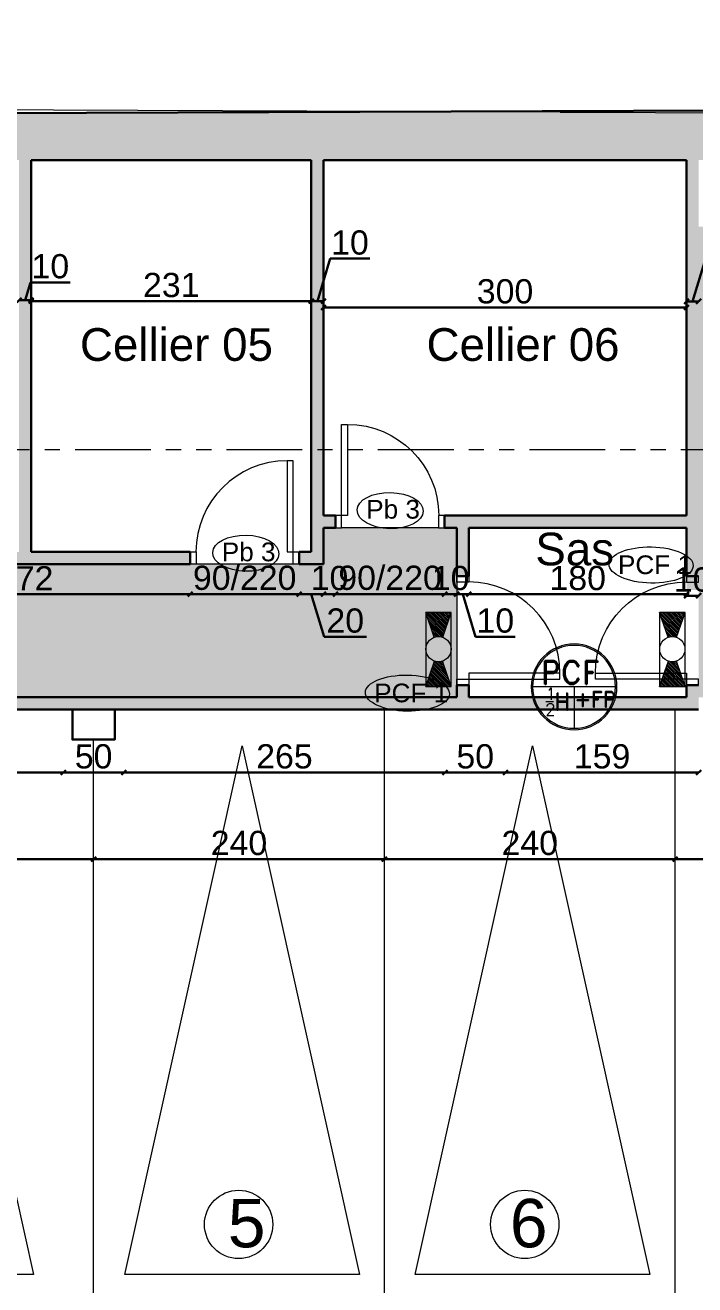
# Model space of a CAD drawing. Header units: millimetres. Extents: x 2804 to 3317, y 6834 to 7064.
# Drawn here: x 2970.24 to 2975.77, y 6935.15 to 6945.55 of the extents above; entities that cross this region are included whole.
import ezdxf

# ---------------------------------------------------------------- set-up
doc = ezdxf.new("R2010")
doc.units = ezdxf.units.MM
doc.header["$PDMODE"] = 1
doc.linetypes.add('PHANTOM2', pattern=[1.25, 0.625, -0.125, 0.125, -0.125, 0.125, -0.125])
for name, color, linetype, lineweight in [('cotation', 3, 'Continuous', 30), ('Hachures', 8, 'Continuous', 20), ('menuise', 50, 'Continuous', 18), ('Murs', 11, 'Continuous', 40), ('SECURITE', 2, 'Continuous', 0), ('texte', 3, 'Continuous', 9), ('Trottoires', 140, 'Continuous', 30), ('zin fin', 6, 'Continuous', 9), ('zin menuiserie', 150, 'Continuous', 5), ('Zin mur', 30, 'Continuous', 30)]:
    doc.layers.add(name, color=color, linetype=linetype, lineweight=lineweight)
doc.layers.add('zin hatch mur', color=8, linetype='Continuous')
doc.layers.add('zin texte', color=33, linetype='Continuous')
doc.layers.add('zin hatch2', color=7, linetype='Continuous', lineweight=40, true_color=0xffe699)
doc.layers.get('zin hatch2').off()
doc.styles.add('ARIAL', font='arial.ttf')
doc.styles.add('PsikTxtStyle', font='arial.ttf')
doc.styles.add('ROMAND', font='ROMAND.shx')
doc.styles.get("Standard").update_dxf_attribs({"font": 'arial.ttf'})
doc.dimstyles.new('cotation 100', dxfattribs={"dimtxt": 0.2, "dimasz": 0.04, "dimexe": 0, "dimexo": 0, "dimgap": 0.03, "dimtad": 1, "dimdec": 0, "dimlfac": 100, "dimdsep": 46, "dimtxsty": 'ARIAL', "dimblk": 'OBLIQUE', "dimcen": 0.09, "dimse1": 1, "dimse2": 1, "dimclrd": 256, "dimclre": 256, "dimclrt": 256, "dimadec": 3, "dimazin": 2, "dimtfac": 1, "dimtdec": 0, "dimtofl": 0, "dimtmove": 1, "dimatfit": 3, "dimfxl": 0, "dimtolj": 1, "dimtzin": 0, "dimlwd": -1, "dimlwe": -1, "dimarcsym": 0})
pattern_1 = [(135, (2663.684256, 6289.740288), (-0.00740388654, -0.00740388654), [])]
pattern_2 = [(135, (2661.754235, 6289.740288), (-0.00740388654, -0.00740388654), [])]

# ---------------------------------------------------------------- blocks, each defined once
blk = doc.blocks.new('hath ss')
at = {"layer": 'zin hatch mur'}
h = blk.add_hatch(color=256, dxfattribs=at)
h.dxf.hatch_style = 1
h.paths.add_polyline_path([(2934.068, 6977.162), (2941.196, 6977.162), (2941.196, 6977.566), (2934.068, 6977.54)])
h = blk.add_hatch(color=256, dxfattribs=at)
h.dxf.hatch_style = 1
h.paths.add_polyline_path([(2947.056, 6977.162), (2947.072, 6971.108), (2947.372, 6971.108), (2947.355, 6977.588), (2941.196, 6977.566), (2941.196, 6977.162)])
blk = doc.blocks.new('P90')
at = {"ltscale": 0.005}
for p, q in [((-50, 752), (-100, 752)), ((-100, 752), (-100, 0)), ((-50, 0), (-50, 752)), ((-900, -100), (-900, 0)), ((-900, 0), (-850, 0)), ((-850, 0), (-850, -100)), ((-100, 0), (-50, 0)), ((-50, 0), (0, 0)), ((-50, -100), (-50, 0)), ((0, 0), (0, -100)), ((-850, -100), (-900, -100)), ((0, -100), (-50, -100))]:
    blk.add_line(p, q, dxfattribs=at)
blk.add_arc((-100, 0), 752, 90, 180, dxfattribs=at)
blk = doc.blocks.new('terr')
at = {"layer": 'Murs', "lineweight": 9, "elevation": 2.965, "flags": 128}
for points in [[(3000.705, 7091.58), (2997.105, 7091.594), (2989.511, 7091.515), (2989.497, 7091.515)], [(3004.889, 7091.563), (3006.462, 7091.557), (3010.806, 7091.591), (3010.798, 7087.658), (3010.828, 7083.144), (3010.893, 7079.251), (3010.862, 7070.851), (3010.941, 7067.215), (3007.595, 7067.207), (2999.183, 7067.218), (2994.663, 7067.229), (2990.397, 7067.209)], [(3004.889, 7091.563), (3000.705, 7091.58)]]:
    blk.add_lwpolyline(points, dxfattribs=at)
blk = doc.blocks.new('_Oblique')
at = {"color": 0, "linetype": 'ByBlock', "lineweight": -2}
blk.add_line((-0.5, -0.5), (0.5, 0.5), dxfattribs=at)
blk = doc.blocks.new('*D194')
at = {"layer": 'cotation', "transparency": 16777216}
blk.add_line((2975.604, 6938.665), (2973.204, 6938.665), dxfattribs=at)
at = {"layer": 'Defpoints', "color": 0, "transparency": 16777216}
for p in [(2973.204, 6939.876), (2975.604, 6939.876), (2973.204, 6938.665)]:
    blk.add_point(p, dxfattribs=at)
at = {"layer": 'cotation', "transparency": 16777216, "xscale": 0.04, "yscale": 0.04, "zscale": 0.04, "rotation": 180}
blk.add_blockref('_Oblique', (2973.204, 6938.665), dxfattribs=at)
at = {"layer": 'cotation', "transparency": 16777216, "xscale": 0.04, "yscale": 0.04, "zscale": 0.04}
blk.add_blockref('_Oblique', (2975.604, 6938.665), dxfattribs=at)
at = {"layer": 'cotation', "transparency": 16777216, "insert": (2974.404, 6938.797), "char_height": 0.2, "attachment_point": 5, "style": 'ARIAL'}
blk.add_mtext('\\A1;240', dxfattribs=at)
blk = doc.blocks.new('*D195')
at = {"layer": 'cotation', "transparency": 16777216}
blk.add_line((2973.204, 6938.665), (2970.804, 6938.665), dxfattribs=at)
at = {"layer": 'Defpoints', "color": 0, "transparency": 16777216}
for p in [(2970.804, 6939.876), (2973.204, 6939.876), (2970.804, 6938.665)]:
    blk.add_point(p, dxfattribs=at)
at = {"layer": 'cotation', "transparency": 16777216, "xscale": 0.04, "yscale": 0.04, "zscale": 0.04, "rotation": 180}
blk.add_blockref('_Oblique', (2970.804, 6938.665), dxfattribs=at)
at = {"layer": 'cotation', "transparency": 16777216, "xscale": 0.04, "yscale": 0.04, "zscale": 0.04}
blk.add_blockref('_Oblique', (2973.204, 6938.665), dxfattribs=at)
at = {"layer": 'cotation', "transparency": 16777216, "insert": (2972.004, 6938.797), "char_height": 0.2, "attachment_point": 5, "style": 'ARIAL'}
blk.add_mtext('\\A1;240', dxfattribs=at)
blk = doc.blocks.new('*D196')
at = {"layer": 'cotation', "transparency": 16777216}
blk.add_line((2970.804, 6938.665), (2967.954, 6938.665), dxfattribs=at)
at = {"layer": 'Defpoints', "color": 0, "transparency": 16777216}
for p in [(2967.954, 6939.876), (2970.804, 6939.876), (2967.954, 6938.665)]:
    blk.add_point(p, dxfattribs=at)
at = {"layer": 'cotation', "transparency": 16777216, "xscale": 0.04, "yscale": 0.04, "zscale": 0.04, "rotation": 180}
blk.add_blockref('_Oblique', (2967.954, 6938.665), dxfattribs=at)
at = {"layer": 'cotation', "transparency": 16777216, "xscale": 0.04, "yscale": 0.04, "zscale": 0.04}
blk.add_blockref('_Oblique', (2970.804, 6938.665), dxfattribs=at)
at = {"layer": 'cotation', "transparency": 16777216, "insert": (2969.379, 6938.797), "char_height": 0.2, "attachment_point": 5, "style": 'ARIAL'}
blk.add_mtext('\\A1;285', dxfattribs=at)
blk = doc.blocks.new('*D200')
at = {"layer": 'cotation', "transparency": 16777216}
blk.add_line((2972.701, 6943.219), (2975.698, 6943.219), dxfattribs=at)
at = {"layer": 'Defpoints', "color": 0, "transparency": 16777216}
for p in [(2972.701, 6944.219), (2975.698, 6944.174), (2975.698, 6943.219)]:
    blk.add_point(p, dxfattribs=at)
at = {"layer": 'cotation', "transparency": 16777216, "xscale": 0.04, "yscale": 0.04, "zscale": 0.04, "rotation": 180}
blk.add_blockref('_Oblique', (2972.701, 6943.219), dxfattribs=at)
at = {"layer": 'cotation', "transparency": 16777216, "xscale": 0.04, "yscale": 0.04, "zscale": 0.04}
blk.add_blockref('_Oblique', (2975.698, 6943.219), dxfattribs=at)
at = {"layer": 'cotation', "transparency": 16777216, "insert": (2974.2, 6943.351), "char_height": 0.2, "attachment_point": 5, "style": 'ARIAL'}
blk.add_mtext('\\A1;300', dxfattribs=at)
blk = doc.blocks.new('*D308')
at = {"layer": 'cotation', "transparency": 16777216}
blk.add_line((2977.004, 6938.665), (2975.604, 6938.665), dxfattribs=at)
at = {"layer": 'Defpoints', "color": 0, "transparency": 16777216}
for p in [(2977.004, 6938.964), (2975.604, 6938.665), (2975.604, 6937.852)]:
    blk.add_point(p, dxfattribs=at)
at = {"layer": 'cotation', "transparency": 16777216, "xscale": 0.04, "yscale": 0.04, "zscale": 0.04}
for p, rotation in [((2975.604, 6938.665), 179.9973586777555), ((2977.004, 6938.665), 359.9973586777554)]:
    blk.add_blockref('_Oblique', p, dxfattribs=dict(at, rotation=rotation))
at = {"layer": 'cotation', "transparency": 16777216, "insert": (2976.304, 6938.797), "char_height": 0.2, "attachment_point": 5, "rotation": 359.9974, "style": 'ARIAL'}
blk.add_mtext('\\A1;140', dxfattribs=at)
blk = doc.blocks.new('sec ss')
at = {"layer": 'SECURITE', "true_color": 0x939598}
h = blk.add_hatch(dxfattribs=at)
h.set_pattern_fill('ANSI31', color=252, scale=0.083765, angle=-270, style=0)
h.set_pattern_definition(pattern_2)
h.paths.add_polyline_path([(2593.184, 6736.105), (2593.394, 6736.105), (2593.322, 6736.313, -0.162138), (2593.256, 6736.313)])
h.paths.add_polyline_path([(2593.254, 6736.511, -0.172254), (2593.324, 6736.511), (2593.394, 6736.714), (2593.184, 6736.714)])
h = blk.add_hatch(dxfattribs=at)
h.set_pattern_fill('ANSI31', color=252, scale=0.083765, angle=-270, style=0)
h.set_pattern_definition(pattern_2)
h.paths.add_polyline_path([(2593.184, 6736.105), (2593.394, 6736.105), (2593.322, 6736.313, -0.162138), (2593.256, 6736.313)])
h.paths.add_polyline_path([(2593.254, 6736.511, -0.172254), (2593.324, 6736.511), (2593.394, 6736.714), (2593.184, 6736.714)])
h = blk.add_hatch(dxfattribs=at)
h.set_pattern_fill('ANSI31', color=252, scale=0.083765, angle=-270, style=0)
h.set_pattern_definition(pattern_1)
h.paths.add_polyline_path([(2595.114, 6736.105), (2595.324, 6736.105), (2595.252, 6736.313, -0.162138), (2595.186, 6736.313)])
h.paths.add_polyline_path([(2595.184, 6736.511, -0.172254), (2595.254, 6736.511), (2595.324, 6736.714), (2595.114, 6736.714)])
h = blk.add_hatch(dxfattribs=at)
h.set_pattern_fill('ANSI31', color=252, scale=0.083765, angle=-270, style=0)
h.set_pattern_definition(pattern_1)
h.paths.add_polyline_path([(2595.114, 6736.105), (2595.324, 6736.105), (2595.252, 6736.313, -0.162138), (2595.186, 6736.313)])
h.paths.add_polyline_path([(2595.184, 6736.511, -0.172254), (2595.254, 6736.511), (2595.324, 6736.714), (2595.114, 6736.714)])
h = blk.add_hatch(color=252, dxfattribs=at)
edge = h.paths.add_edge_path()
edge.add_arc((2594.408, 6736.101), 0.354, -180, 0, ccw=False)
edge.add_arc((2594.408, 6736.101), 0.354, 0, 180, ccw=False)
edge = h.paths.add_edge_path(flags=16)
edge.add_arc((2594.408, 6736.101), 0.342, -180, 0, ccw=False)
edge.add_arc((2594.408, 6736.101), 0.342, 0, 180, ccw=False)
at = {"layer": 'SECURITE', "color": 252, "true_color": 0x939598}
for p, q in [((2593.184, 6736.714, 1.315), (2593.184, 6736.105, 1.315)), ((2593.394, 6736.714, 1.315), (2593.184, 6736.714, 1.315)), ((2593.254, 6736.511, 1.315), (2593.184, 6736.714, 1.315)), ((2593.184, 6736.714, 1.315), (2593.184, 6736.105, 1.315)), ((2593.394, 6736.714, 1.315), (2593.184, 6736.714, 1.315)), ((2593.254, 6736.511, 1.315), (2593.184, 6736.714, 1.315)), ((2593.324, 6736.511, 1.315), (2593.394, 6736.714, 1.315)), ((2593.324, 6736.511, 1.315), (2593.394, 6736.714, 1.315)), ((2593.394, 6736.105, 1.315), (2593.394, 6736.714, 1.315)), ((2593.394, 6736.105, 1.315), (2593.394, 6736.714, 1.315)), ((2595.184, 6736.511, 1.315), (2595.114, 6736.714, 1.315)), ((2595.114, 6736.714, 1.315), (2595.114, 6736.105, 1.315)), ((2595.324, 6736.714, 1.315), (2595.114, 6736.714, 1.315)), ((2595.184, 6736.511, 1.315), (2595.114, 6736.714, 1.315)), ((2595.114, 6736.714, 1.315), (2595.114, 6736.105, 1.315)), ((2595.324, 6736.714, 1.315), (2595.114, 6736.714, 1.315)), ((2595.254, 6736.511, 1.315), (2595.324, 6736.714, 1.315)), ((2595.254, 6736.511, 1.315), (2595.324, 6736.714, 1.315)), ((2595.324, 6736.105, 1.315), (2595.324, 6736.714, 1.315)), ((2595.324, 6736.105, 1.315), (2595.324, 6736.714, 1.315)), ((2593.184, 6736.105, 1.315), (2593.256, 6736.313, 1.315)), ((2593.184, 6736.105, 1.315), (2593.256, 6736.313, 1.315)), ((2593.394, 6736.105, 1.315), (2593.322, 6736.313, 1.315)), ((2593.394, 6736.105, 1.315), (2593.322, 6736.313, 1.315)), ((2595.114, 6736.105, 1.315), (2595.186, 6736.313, 1.315)), ((2595.114, 6736.105, 1.315), (2595.186, 6736.313, 1.315)), ((2595.324, 6736.105, 1.315), (2595.252, 6736.313, 1.315)), ((2595.324, 6736.105, 1.315), (2595.252, 6736.313, 1.315)), ((2593.184, 6736.105, 1.315), (2593.394, 6736.105, 1.315)), ((2593.184, 6736.105, 1.315), (2593.394, 6736.105, 1.315)), ((2594.75, 6736.101, 0), (2594.066, 6736.101, 0)), ((2594.408, 6736.101, 0), (2594.408, 6735.76, 0)), ((2595.114, 6736.105, 1.315), (2595.324, 6736.105, 1.315)), ((2595.114, 6736.105, 1.315), (2595.324, 6736.105, 1.315)), ((2594.174, 6735.979, 0), (2594.239, 6735.979, 0))]:
    blk.add_line(p, q, dxfattribs=at)
for centre in [(2593.289, 6736.412, 1.315), (2593.289, 6736.412, 1.315), (2595.219, 6736.412, 1.315), (2595.219, 6736.412, 1.315)]:
    blk.add_circle(centre, 0.104, dxfattribs=at)
for radius, start, end in [(0.354, 0, 180), (0.342, 0, 180), (0.354, 180, 0), (0.342, 180, 0)]:
    blk.add_arc((2594.408, 6736.101, 0), radius, start, end, dxfattribs=at)
at = {"layer": 'SECURITE', "color": 252, "true_color": 0x939598, "style": 'ROMAND'}
for s, height, p in [('PCF', 0.1913, (2594.135, 6736.124, 0)), ('1', 0.0982, (2594.173, 6735.995, 0)), ('H', 0.14, (2594.245, 6735.909, 0)), ('+FP', 0.1275, (2594.411, 6735.934, 0)), ('2', 0.0982, (2594.17, 6735.864, 0))]:
    blk.add_text(s, height=height, dxfattribs=at).set_placement(p)
blk = doc.blocks.new('*D586')
at = {"layer": 'cotation', "transparency": 16777216}
blk.add_line((2968.878, 6940.852), (2971.601, 6940.852), dxfattribs=at)
at = {"layer": 'Defpoints', "color": 0, "transparency": 16777216}
for p in [(2968.878, 6941.101), (2971.601, 6941.101), (2971.601, 6940.852)]:
    blk.add_point(p, dxfattribs=at)
at = {"layer": 'cotation', "transparency": 16777216, "xscale": 0.04, "yscale": 0.04, "zscale": 0.04, "rotation": 180}
blk.add_blockref('_Oblique', (2968.878, 6940.852), dxfattribs=at)
at = {"layer": 'cotation', "transparency": 16777216, "xscale": 0.04, "yscale": 0.04, "zscale": 0.04}
blk.add_blockref('_Oblique', (2971.601, 6940.852), dxfattribs=at)
at = {"layer": 'cotation', "transparency": 16777216, "insert": (2970.239, 6940.983), "char_height": 0.2, "attachment_point": 5, "style": 'ARIAL'}
blk.add_mtext('\\A1;272', dxfattribs=at)
blk = doc.blocks.new('*D587')
at = {"layer": 'cotation', "transparency": 16777216}
blk.add_line((2971.601, 6940.852), (2972.501, 6940.852), dxfattribs=at)
at = {"layer": 'Defpoints', "color": 0, "transparency": 16777216}
for p in [(2971.601, 6941.101), (2972.501, 6941.101), (2972.501, 6940.852)]:
    blk.add_point(p, dxfattribs=at)
at = {"layer": 'cotation', "transparency": 16777216, "xscale": 0.04, "yscale": 0.04, "zscale": 0.04, "rotation": 180}
blk.add_blockref('_Oblique', (2971.601, 6940.852), dxfattribs=at)
at = {"layer": 'cotation', "transparency": 16777216, "xscale": 0.04, "yscale": 0.04, "zscale": 0.04}
blk.add_blockref('_Oblique', (2972.501, 6940.852), dxfattribs=at)
at = {"layer": 'cotation', "transparency": 16777216, "insert": (2972.051, 6940.986), "char_height": 0.2, "attachment_point": 5, "style": 'ARIAL'}
blk.add_mtext('\\A1;90/220', dxfattribs=at)
blk = doc.blocks.new('*D588')
at = {"layer": 'cotation', "transparency": 16777216}
for p, q in [((2972.501, 6940.852), (2972.701, 6940.852)), ((2972.601, 6940.852), (2972.706, 6940.501)), ((2972.706, 6940.501), (2973.056, 6940.501))]:
    blk.add_line(p, q, dxfattribs=at)
at = {"layer": 'Defpoints', "color": 0, "transparency": 16777216}
for p in [(2972.501, 6941.101), (2972.701, 6941.101), (2972.701, 6940.852)]:
    blk.add_point(p, dxfattribs=at)
at = {"layer": 'cotation', "transparency": 16777216, "xscale": 0.04, "yscale": 0.04, "zscale": 0.04, "rotation": 180}
blk.add_blockref('_Oblique', (2972.501, 6940.852), dxfattribs=at)
at = {"layer": 'cotation', "transparency": 16777216, "xscale": 0.04, "yscale": 0.04, "zscale": 0.04}
blk.add_blockref('_Oblique', (2972.701, 6940.852), dxfattribs=at)
at = {"layer": 'cotation', "transparency": 16777216, "insert": (2972.881, 6940.633), "char_height": 0.2, "attachment_point": 5, "style": 'ARIAL'}
blk.add_mtext('\\A1;20', dxfattribs=at)
blk = doc.blocks.new('*D589')
at = {"layer": 'cotation', "transparency": 16777216}
blk.add_line((2972.701, 6940.852), (2972.801, 6940.852), dxfattribs=at)
at = {"layer": 'Defpoints', "color": 0, "transparency": 16777216}
for p in [(2972.801, 6941.401), (2972.701, 6941.101), (2972.801, 6940.852)]:
    blk.add_point(p, dxfattribs=at)
at = {"layer": 'cotation', "transparency": 16777216, "xscale": 0.04, "yscale": 0.04, "zscale": 0.04, "rotation": 180}
blk.add_blockref('_Oblique', (2972.701, 6940.852), dxfattribs=at)
at = {"layer": 'cotation', "transparency": 16777216, "xscale": 0.04, "yscale": 0.04, "zscale": 0.04}
blk.add_blockref('_Oblique', (2972.801, 6940.852), dxfattribs=at)
at = {"layer": 'cotation', "transparency": 16777216, "insert": (2972.751, 6940.984), "char_height": 0.2, "attachment_point": 5, "style": 'ARIAL'}
blk.add_mtext('\\A1;10', dxfattribs=at)
blk = doc.blocks.new('*D590')
at = {"layer": 'cotation', "transparency": 16777216}
blk.add_line((2972.801, 6940.852), (2973.701, 6940.852), dxfattribs=at)
at = {"layer": 'Defpoints', "color": 0, "transparency": 16777216}
for p in [(2972.801, 6941.401), (2973.701, 6941.401), (2973.701, 6940.852)]:
    blk.add_point(p, dxfattribs=at)
at = {"layer": 'cotation', "transparency": 16777216, "xscale": 0.04, "yscale": 0.04, "zscale": 0.04, "rotation": 180}
blk.add_blockref('_Oblique', (2972.801, 6940.852), dxfattribs=at)
at = {"layer": 'cotation', "transparency": 16777216, "xscale": 0.04, "yscale": 0.04, "zscale": 0.04}
blk.add_blockref('_Oblique', (2973.701, 6940.852), dxfattribs=at)
at = {"layer": 'cotation', "transparency": 16777216, "insert": (2973.251, 6940.986), "char_height": 0.2, "attachment_point": 5, "style": 'ARIAL'}
blk.add_mtext('\\A1;90/220', dxfattribs=at)
blk = doc.blocks.new('*D591')
at = {"layer": 'cotation', "transparency": 16777216}
blk.add_line((2973.701, 6940.852), (2973.801, 6940.852), dxfattribs=at)
at = {"layer": 'Defpoints', "color": 0, "transparency": 16777216}
for p in [(2973.701, 6941.401), (2973.801, 6941.401), (2973.801, 6940.852)]:
    blk.add_point(p, dxfattribs=at)
at = {"layer": 'cotation', "transparency": 16777216, "xscale": 0.04, "yscale": 0.04, "zscale": 0.04, "rotation": 180}
blk.add_blockref('_Oblique', (2973.701, 6940.852), dxfattribs=at)
at = {"layer": 'cotation', "transparency": 16777216, "xscale": 0.04, "yscale": 0.04, "zscale": 0.04}
blk.add_blockref('_Oblique', (2973.801, 6940.852), dxfattribs=at)
at = {"layer": 'cotation', "transparency": 16777216, "insert": (2973.751, 6940.984), "char_height": 0.2, "attachment_point": 5, "style": 'ARIAL'}
blk.add_mtext('\\A1;10', dxfattribs=at)
blk = doc.blocks.new('*D592')
at = {"layer": 'cotation', "transparency": 16777216}
for p, q in [((2973.801, 6940.852), (2973.901, 6940.852)), ((2973.851, 6940.852), (2973.956, 6940.501)), ((2973.956, 6940.501), (2974.283, 6940.501))]:
    blk.add_line(p, q, dxfattribs=at)
at = {"layer": 'Defpoints', "color": 0, "transparency": 16777216}
for p in [(2973.801, 6941.401), (2973.901, 6941.401), (2973.901, 6940.852)]:
    blk.add_point(p, dxfattribs=at)
at = {"layer": 'cotation', "transparency": 16777216, "xscale": 0.04, "yscale": 0.04, "zscale": 0.04, "rotation": 180}
blk.add_blockref('_Oblique', (2973.801, 6940.852), dxfattribs=at)
at = {"layer": 'cotation', "transparency": 16777216, "xscale": 0.04, "yscale": 0.04, "zscale": 0.04}
blk.add_blockref('_Oblique', (2973.901, 6940.852), dxfattribs=at)
at = {"layer": 'cotation', "transparency": 16777216, "insert": (2974.12, 6940.633), "char_height": 0.2, "attachment_point": 5, "style": 'ARIAL'}
blk.add_mtext('\\A1;10', dxfattribs=at)
blk = doc.blocks.new('*D593')
at = {"layer": 'cotation', "transparency": 16777216}
blk.add_line((2973.901, 6940.852), (2975.698, 6940.852), dxfattribs=at)
at = {"layer": 'Defpoints', "color": 0, "transparency": 16777216}
for p in [(2973.901, 6941.401), (2975.698, 6941.401), (2975.698, 6940.852)]:
    blk.add_point(p, dxfattribs=at)
at = {"layer": 'cotation', "transparency": 16777216, "xscale": 0.04, "yscale": 0.04, "zscale": 0.04, "rotation": 180}
blk.add_blockref('_Oblique', (2973.901, 6940.852), dxfattribs=at)
at = {"layer": 'cotation', "transparency": 16777216, "xscale": 0.04, "yscale": 0.04, "zscale": 0.04}
blk.add_blockref('_Oblique', (2975.698, 6940.852), dxfattribs=at)
at = {"layer": 'cotation', "transparency": 16777216, "insert": (2974.8, 6940.984), "char_height": 0.2, "attachment_point": 5, "style": 'ARIAL'}
blk.add_mtext('\\A1;180', dxfattribs=at)
blk = doc.blocks.new('*D594')
at = {"layer": 'cotation', "transparency": 16777216}
blk.add_line((2975.698, 6940.839), (2975.798, 6940.839), dxfattribs=at)
at = {"layer": 'Defpoints', "color": 0, "transparency": 16777216}
for p in [(2975.698, 6941.401), (2975.798, 6941.382), (2975.798, 6940.839)]:
    blk.add_point(p, dxfattribs=at)
at = {"layer": 'cotation', "transparency": 16777216, "xscale": 0.04, "yscale": 0.04, "zscale": 0.04, "rotation": 180}
blk.add_blockref('_Oblique', (2975.698, 6940.839), dxfattribs=at)
at = {"layer": 'cotation', "transparency": 16777216, "xscale": 0.04, "yscale": 0.04, "zscale": 0.04}
blk.add_blockref('_Oblique', (2975.798, 6940.839), dxfattribs=at)
at = {"layer": 'cotation', "transparency": 16777216, "insert": (2975.748, 6940.972), "char_height": 0.2, "attachment_point": 5, "style": 'ARIAL'}
blk.add_mtext('\\A1;10', dxfattribs=at)
blk = doc.blocks.new('*D607')
at = {"layer": 'cotation', "transparency": 16777216}
for p, q in [((2975.748, 6943.269), (2975.854, 6943.62)), ((2975.854, 6943.62), (2976.181, 6943.62)), ((2975.798, 6943.269), (2975.698, 6943.269))]:
    blk.add_line(p, q, dxfattribs=at)
at = {"layer": 'Defpoints', "color": 0, "transparency": 16777216}
for p in [(2975.798, 6944.217), (2975.698, 6943.269), (2975.698, 6943.164)]:
    blk.add_point(p, dxfattribs=at)
at = {"layer": 'cotation', "transparency": 16777216, "xscale": 0.04, "yscale": 0.04, "zscale": 0.04, "rotation": 180}
blk.add_blockref('_Oblique', (2975.698, 6943.269), dxfattribs=at)
at = {"layer": 'cotation', "transparency": 16777216, "xscale": 0.04, "yscale": 0.04, "zscale": 0.04}
blk.add_blockref('_Oblique', (2975.798, 6943.269), dxfattribs=at)
at = {"layer": 'cotation', "transparency": 16777216, "insert": (2976.017, 6943.752), "char_height": 0.2, "attachment_point": 5, "style": 'ARIAL'}
blk.add_mtext('\\A1;10', dxfattribs=at)
blk = doc.blocks.new('*D608')
at = {"layer": 'cotation', "transparency": 16777216}
for p, q in [((2972.651, 6943.271), (2972.756, 6943.622)), ((2972.756, 6943.622), (2973.083, 6943.622)), ((2972.701, 6943.271), (2972.601, 6943.271))]:
    blk.add_line(p, q, dxfattribs=at)
at = {"layer": 'Defpoints', "color": 0, "transparency": 16777216}
for p in [(2972.701, 6944.219), (2972.601, 6943.271), (2972.601, 6942.979)]:
    blk.add_point(p, dxfattribs=at)
at = {"layer": 'cotation', "transparency": 16777216, "xscale": 0.04, "yscale": 0.04, "zscale": 0.04, "rotation": 180}
blk.add_blockref('_Oblique', (2972.601, 6943.271), dxfattribs=at)
at = {"layer": 'cotation', "transparency": 16777216, "xscale": 0.04, "yscale": 0.04, "zscale": 0.04}
blk.add_blockref('_Oblique', (2972.701, 6943.271), dxfattribs=at)
at = {"layer": 'cotation', "transparency": 16777216, "insert": (2972.92, 6943.754), "char_height": 0.2, "attachment_point": 5, "style": 'ARIAL'}
blk.add_mtext('\\A1;10', dxfattribs=at)
blk = doc.blocks.new('*D609')
at = {"layer": 'cotation', "transparency": 16777216}
blk.add_line((2972.601, 6943.271), (2970.289, 6943.271), dxfattribs=at)
at = {"layer": 'Defpoints', "color": 0, "transparency": 16777216}
for p in [(2970.289, 6943.271), (2972.601, 6942.979), (2970.289, 6942.752)]:
    blk.add_point(p, dxfattribs=at)
at = {"layer": 'cotation', "transparency": 16777216, "xscale": 0.04, "yscale": 0.04, "zscale": 0.04, "rotation": 180}
blk.add_blockref('_Oblique', (2970.289, 6943.271), dxfattribs=at)
at = {"layer": 'cotation', "transparency": 16777216, "xscale": 0.04, "yscale": 0.04, "zscale": 0.04}
blk.add_blockref('_Oblique', (2972.601, 6943.271), dxfattribs=at)
at = {"layer": 'cotation', "transparency": 16777216, "insert": (2971.445, 6943.403), "char_height": 0.2, "attachment_point": 5, "style": 'ARIAL'}
blk.add_mtext('\\A1;231', dxfattribs=at)
blk = doc.blocks.new('*D610')
at = {"layer": 'cotation', "transparency": 16777216}
for p, q in [((2970.239, 6943.279), (2970.283, 6943.426)), ((2970.283, 6943.426), (2970.61, 6943.426)), ((2970.289, 6943.279), (2970.189, 6943.279))]:
    blk.add_line(p, q, dxfattribs=at)
at = {"layer": 'Defpoints', "color": 0, "transparency": 16777216}
for p in [(2970.189, 6943.279), (2970.189, 6942.733), (2970.289, 6942.752)]:
    blk.add_point(p, dxfattribs=at)
at = {"layer": 'cotation', "transparency": 16777216, "xscale": 0.04, "yscale": 0.04, "zscale": 0.04, "rotation": 180}
blk.add_blockref('_Oblique', (2970.189, 6943.279), dxfattribs=at)
at = {"layer": 'cotation', "transparency": 16777216, "xscale": 0.04, "yscale": 0.04, "zscale": 0.04}
blk.add_blockref('_Oblique', (2970.289, 6943.279), dxfattribs=at)
at = {"layer": 'cotation', "transparency": 16777216, "insert": (2970.447, 6943.558), "char_height": 0.2, "attachment_point": 5, "style": 'ARIAL'}
blk.add_mtext('\\A1;10', dxfattribs=at)
blk = doc.blocks.new('*D620')
at = {"layer": 'cotation', "transparency": 16777216}
blk.add_line((2965.454, 6939.38), (2970.554, 6939.38), dxfattribs=at)
at = {"layer": 'Defpoints', "color": 0, "transparency": 16777216}
for p in [(2970.554, 6939.901), (2965.454, 6939.651), (2970.554, 6939.38)]:
    blk.add_point(p, dxfattribs=at)
at = {"layer": 'cotation', "transparency": 16777216, "xscale": 0.04, "yscale": 0.04, "zscale": 0.04, "rotation": 180}
blk.add_blockref('_Oblique', (2965.454, 6939.38), dxfattribs=at)
at = {"layer": 'cotation', "transparency": 16777216, "xscale": 0.04, "yscale": 0.04, "zscale": 0.04}
blk.add_blockref('_Oblique', (2970.554, 6939.38), dxfattribs=at)
at = {"layer": 'cotation', "transparency": 16777216, "insert": (2968.004, 6939.512), "char_height": 0.2, "attachment_point": 5, "style": 'ARIAL'}
blk.add_mtext('\\A1;510', dxfattribs=at)
blk = doc.blocks.new('*D621')
at = {"layer": 'cotation', "transparency": 16777216}
blk.add_line((2970.554, 6939.38), (2971.054, 6939.38), dxfattribs=at)
at = {"layer": 'Defpoints', "color": 0, "transparency": 16777216}
for p in [(2970.554, 6939.901), (2971.054, 6939.901), (2971.054, 6939.38)]:
    blk.add_point(p, dxfattribs=at)
at = {"layer": 'cotation', "transparency": 16777216, "xscale": 0.04, "yscale": 0.04, "zscale": 0.04, "rotation": 180}
blk.add_blockref('_Oblique', (2970.554, 6939.38), dxfattribs=at)
at = {"layer": 'cotation', "transparency": 16777216, "xscale": 0.04, "yscale": 0.04, "zscale": 0.04}
blk.add_blockref('_Oblique', (2971.054, 6939.38), dxfattribs=at)
at = {"layer": 'cotation', "transparency": 16777216, "insert": (2970.804, 6939.512), "char_height": 0.2, "attachment_point": 5, "style": 'ARIAL'}
blk.add_mtext('\\A1;50', dxfattribs=at)
blk = doc.blocks.new('*D622')
at = {"layer": 'cotation', "transparency": 16777216}
blk.add_line((2971.054, 6939.38), (2973.704, 6939.38), dxfattribs=at)
at = {"layer": 'Defpoints', "color": 0, "transparency": 16777216}
for p in [(2971.054, 6939.901), (2973.704, 6939.901), (2973.704, 6939.38)]:
    blk.add_point(p, dxfattribs=at)
at = {"layer": 'cotation', "transparency": 16777216, "xscale": 0.04, "yscale": 0.04, "zscale": 0.04, "rotation": 180}
blk.add_blockref('_Oblique', (2971.054, 6939.38), dxfattribs=at)
at = {"layer": 'cotation', "transparency": 16777216, "xscale": 0.04, "yscale": 0.04, "zscale": 0.04}
blk.add_blockref('_Oblique', (2973.704, 6939.38), dxfattribs=at)
at = {"layer": 'cotation', "transparency": 16777216, "insert": (2972.379, 6939.512), "char_height": 0.2, "attachment_point": 5, "style": 'ARIAL'}
blk.add_mtext('\\A1;265', dxfattribs=at)
blk = doc.blocks.new('*D623')
at = {"layer": 'cotation', "transparency": 16777216}
blk.add_line((2973.704, 6939.38), (2974.204, 6939.38), dxfattribs=at)
at = {"layer": 'Defpoints', "color": 0, "transparency": 16777216}
for p in [(2973.704, 6939.901), (2974.204, 6939.901), (2974.204, 6939.38)]:
    blk.add_point(p, dxfattribs=at)
at = {"layer": 'cotation', "transparency": 16777216, "xscale": 0.04, "yscale": 0.04, "zscale": 0.04, "rotation": 180}
blk.add_blockref('_Oblique', (2973.704, 6939.38), dxfattribs=at)
at = {"layer": 'cotation', "transparency": 16777216, "xscale": 0.04, "yscale": 0.04, "zscale": 0.04}
blk.add_blockref('_Oblique', (2974.204, 6939.38), dxfattribs=at)
at = {"layer": 'cotation', "transparency": 16777216, "insert": (2973.954, 6939.512), "char_height": 0.2, "attachment_point": 5, "style": 'ARIAL'}
blk.add_mtext('\\A1;50', dxfattribs=at)
blk = doc.blocks.new('*D624')
at = {"layer": 'cotation', "transparency": 16777216}
blk.add_line((2974.204, 6939.38), (2975.798, 6939.38), dxfattribs=at)
at = {"layer": 'Defpoints', "color": 0, "transparency": 16777216}
for p in [(2974.204, 6939.901), (2975.798, 6939.901), (2975.798, 6939.38)]:
    blk.add_point(p, dxfattribs=at)
at = {"layer": 'cotation', "transparency": 16777216, "xscale": 0.04, "yscale": 0.04, "zscale": 0.04, "rotation": 180}
blk.add_blockref('_Oblique', (2974.204, 6939.38), dxfattribs=at)
at = {"layer": 'cotation', "transparency": 16777216, "xscale": 0.04, "yscale": 0.04, "zscale": 0.04}
blk.add_blockref('_Oblique', (2975.798, 6939.38), dxfattribs=at)
at = {"layer": 'cotation', "transparency": 16777216, "insert": (2975.001, 6939.512), "char_height": 0.2, "attachment_point": 5, "style": 'ARIAL'}
blk.add_mtext('\\A1;159', dxfattribs=at)
blk = doc.blocks.new('pcf1')
at = {"layer": 'menuise'}
blk.add_ellipse((2975.229, 6938.956), major_axis=(-0.347, 0.006), ratio=0.429694, start_param=-1.570796, end_param=4.712389, dxfattribs=at)
at = {"layer": 'menuise', "insert": (2974.955, 6939.035), "char_height": 0.1544, "width": 2.34126, "attachment_point": 1, "style": 'PsikTxtStyle'}
blk.add_mtext('PCF 1', dxfattribs=at)
blk = doc.blocks.new('pb3.')
at = {"layer": 'menuise'}
blk.add_ellipse((2979.604, 6941.19), major_axis=(-0.273, 0.005), ratio=0.546469, start_param=-1.570796, end_param=4.712389, dxfattribs=at)
at = {"layer": 'menuise', "insert": (2979.406, 6941.278), "char_height": 0.1544, "width": 2.34126, "attachment_point": 1, "style": 'PsikTxtStyle'}
blk.add_mtext('Pb 3', dxfattribs=at)

msp = doc.modelspace()

# ---------------------------------------------------------------- hatches: boundary and pattern name
at = {"layer": 'Hachures'}
h = msp.add_hatch(dxfattribs=at)
h.set_pattern_fill('AR-HBONE', color=256, scale=0.001)
h.paths.add_polyline_path([(2961.404, 6927.961), (2961.404, 6929.561), (2960.14, 6929.561), (2960.196, 6927.961)])
h.paths.add_polyline_path([(2973.801, 6940.001), (2973.801, 6941.401), (2972.701, 6941.401), (2972.701, 6941.101), (2963.054, 6941.101), (2963.054, 6940.001)])
h.paths.add_polyline_path([(2975.798, 6943.885), (2975.798, 6940.001), (2977.874, 6940.001), (2977.874, 6943.885)])
h.paths.add_polyline_path([(2966.814, 6929.034), (2967.361, 6929.034), (2967.361, 6927.928), (2966.814, 6927.928)], flags=17)
edge = h.paths.add_edge_path()
edge.add_arc((2967.454, 6929.061), 0.5, 360, 450)
edge.add_line((2967.454, 6929.561), (2966.814, 6929.561))
edge.add_line((2966.814, 6929.561), (2966.814, 6926.461))
edge.add_arc((2968.694, 6926.447), 1.879, 179.5891, 246.8372)
edge.add_line((2967.954, 6924.719), (2967.954, 6929.061))
at = {"layer": 'zin hatch mur'}
h = msp.add_hatch(color=256, dxfattribs=at)
h.dxf.hatch_style = 1
h.paths.add_polyline_path([(2971.601, 6941.201), (2970.289, 6941.201), (2970.289, 6944.485), (2970.189, 6944.485), (2970.189, 6941.201), (2968.878, 6941.201), (2968.878, 6941.101), (2971.601, 6941.101)])
h.paths.add_polyline_path([(2967.878, 6944.485), (2967.778, 6944.485), (2967.778, 6941.201), (2967.678, 6941.201), (2967.678, 6941.101), (2967.978, 6941.101), (2967.978, 6941.201), (2967.878, 6941.201)])
h.paths.add_polyline_path([(2966.778, 6941.201), (2965.466, 6941.201), (2965.466, 6944.485), (2965.366, 6944.485), (2965.366, 6941.201), (2964.054, 6941.201), (2964.054, 6941.101), (2966.778, 6941.101)])
h.paths.add_polyline_path([(2963.154, 6941.201), (2963.054, 6941.201), (2963.054, 6944.485), (2962.954, 6944.485), (2962.954, 6941.001), (2963.054, 6941.001), (2963.054, 6941.101), (2963.154, 6941.101)])
h.paths.add_polyline_path([(2980.284, 6941.201), (2980.084, 6941.201), (2980.084, 6941.101), (2980.284, 6941.101)])
h.paths.add_polyline_path([(2975.798, 6944.485), (2975.698, 6944.485), (2975.698, 6941.501), (2973.701, 6941.501), (2973.701, 6941.401), (2973.801, 6941.401), (2973.801, 6941.001), (2973.901, 6941.001), (2973.901, 6941.401), (2975.698, 6941.401), (2975.698, 6940.886), (2975.798, 6940.886)])
h.paths.add_polyline_path([(2972.801, 6941.501), (2972.701, 6941.501), (2972.701, 6944.485), (2972.601, 6944.485), (2972.601, 6941.201), (2972.501, 6941.201), (2972.501, 6941.101), (2972.701, 6941.101), (2972.701, 6941.401), (2972.801, 6941.401)])
h.paths.add_polyline_path([(2979.184, 6941.201), (2977.974, 6941.201), (2977.974, 6944.485), (2977.874, 6944.485), (2977.874, 6941.001), (2977.974, 6941.001), (2977.974, 6941.101), (2979.184, 6941.101)])
h.paths.add_polyline_path([(2959.789, 6939.901), (2975.798, 6939.901), (2975.798, 6940.101), (2975.698, 6940.101), (2975.698, 6940.001), (2973.901, 6940.001), (2973.901, 6940.101), (2973.801, 6940.101), (2973.801, 6940.001), (2963.054, 6940.001), (2963.054, 6940.101), (2962.954, 6940.101), (2962.954, 6940.001), (2959.79, 6940.001)])
h.paths.add_polyline_path([(2980.287, 6939.901), (2980.287, 6939.841), (2980.287, 6940.001), (2977.974, 6940.001), (2977.974, 6940.101), (2977.874, 6940.101), (2977.874, 6940.001), (2976.994, 6940.001), (2976.994, 6939.901)])

# ---------------------------------------------------------------- linework, layer by layer
at = {"layer": 'Hachures'}
for p, q in [((2973.651, 6941.401), (2972.851, 6941.401)), ((2972.451, 6941.101), (2971.651, 6941.101)), ((2973.801, 6941.001), (2973.801, 6940.101))]:
    msp.add_line(p, q, dxfattribs=at)
at = {"layer": 'texte', "linetype": 'PHANTOM2', "lineweight": 9}
msp.add_line((2982.526, 6942.044, -2.965), (2957.871, 6942.044, -2.965), dxfattribs=at)
at = {"layer": 'zin fin'}
for p, q in [((2973.204, 6934.761), (2973.204, 6939.901)), ((2975.604, 6934.761), (2975.604, 6939.901)), ((2970.804, 6934.761), (2970.804, 6939.651))]:
    msp.add_line(p, q, dxfattribs=at)
for points in [[(2969.34, 6939.601), (2970.309, 6935.236), (2968.372, 6935.236), (2969.34, 6939.601)], [(2972.03, 6939.601), (2972.999, 6935.236), (2971.062, 6935.236), (2972.03, 6939.601)], [(2974.426, 6939.601), (2975.395, 6935.236), (2973.458, 6935.236), (2974.426, 6939.601)]]:
    msp.add_lwpolyline(points, dxfattribs=at)
for centre in [(2972.001, 6935.649), (2974.363, 6935.649)]:
    msp.add_circle(centre, 0.282, dxfattribs=at)
at = {"layer": 'Zin mur'}
for p, q in [((2959.289, 6944.784), (2980.573, 6944.86)), ((2970.289, 6944.435), (2972.601, 6944.435)), ((2970.289, 6941.201), (2970.289, 6944.435)), ((2972.601, 6941.201), (2972.601, 6944.435)), ((2972.701, 6944.435), (2975.698, 6944.435)), ((2972.701, 6941.501), (2972.701, 6944.435)), ((2975.698, 6941.501), (2975.698, 6944.435)), ((2972.801, 6941.401), (2972.801, 6941.501)), ((2973.701, 6941.401), (2973.701, 6941.501)), ((2972.701, 6941.101), (2972.701, 6941.401)), ((2972.801, 6941.401), (2972.701, 6941.401)), ((2973.701, 6941.401), (2973.801, 6941.401)), ((2973.801, 6941.001), (2973.801, 6941.401)), ((2973.901, 6941.401), (2975.698, 6941.401)), ((2973.901, 6941.001), (2973.901, 6941.401)), ((2975.698, 6941.001), (2975.698, 6941.401)), ((2971.601, 6941.101), (2971.601, 6941.201)), ((2972.501, 6941.101), (2972.501, 6941.201)), ((2968.878, 6941.101), (2971.601, 6941.101)), ((2972.501, 6941.101), (2972.701, 6941.101)), ((2973.801, 6940.001), (2973.801, 6940.101)), ((2973.901, 6940.001), (2973.901, 6940.101)), ((2975.698, 6940.001), (2975.698, 6940.101))]:
    msp.add_line(p, q, dxfattribs=at)
at = {"layer": 'Zin mur', "ltscale": 0.02}
for p, q in [((2972.701, 6941.501), (2972.801, 6941.501)), ((2973.701, 6941.501), (2975.698, 6941.501)), ((2970.289, 6941.201), (2971.601, 6941.201)), ((2972.501, 6941.201), (2972.601, 6941.201)), ((2973.801, 6941.001), (2973.901, 6941.001)), ((2975.698, 6941.001), (2975.798, 6941.001)), ((2973.801, 6940.101), (2973.901, 6940.101)), ((2975.698, 6940.101), (2975.798, 6940.101)), ((2963.054, 6940.001), (2973.801, 6940.001)), ((2973.901, 6940.001), (2975.698, 6940.001)), ((2959.789, 6939.901), (2975.798, 6939.901))]:
    msp.add_line(p, q, dxfattribs=at)
msp.add_lwpolyline([(2970.979, 6939.901), (2970.979, 6939.651), (2970.629, 6939.651), (2970.629, 6939.901)], dxfattribs=at)

# ---------------------------------------------------------------- block references
at = {"layer": 'cotation'}
for name, p in [('pb3.', (-6.352, 0.352)), ('pb3.', (-7.544, 0)), ('pcf1', (0.177, 2.137)), ('pcf1', (-1.835, 1.079))]:
    msp.add_blockref(name, p, dxfattribs=at)
at = {"layer": 'SECURITE', "color": 214, "true_color": 0xa81592}
msp.add_blockref('sec ss', (380.362, 203.986), dxfattribs=at)
at = {"layer": 'Trottoires'}
msp.add_blockref('terr', (-30.233, -146.731, -5.929), dxfattribs=at)
at = {"layer": 'zin hatch2'}
msp.add_blockref('hath ss', (33.218, -32.727), dxfattribs=at)
at = {"layer": 'zin menuiserie', "yscale": 0.001, "zscale": 0.001}
for p, xscale in [((2972.801, 6941.501), -0.001), ((2972.501, 6941.201), 0.001)]:
    msp.add_blockref('P90', p, dxfattribs=dict(at, xscale=xscale))
for p, xscale, rotation in [((2973.901, 6940.101), 0.001, 270), ((2975.698, 6940.101), -0.001, 90)]:
    msp.add_blockref('P90', p, dxfattribs=dict(at, xscale=xscale, rotation=rotation))

# ---------------------------------------------------------------- texts
at = {"layer": 'zin fin', "char_height": 0.4, "attachment_point": 1}
for s, insert in [('5', (2971.912, 6935.86)), ('6', (2974.24, 6935.86))]:
    msp.add_mtext_dynamic_manual_height_columns(s, width=1.39188, gutter_width=12.5, heights=[0], dxfattribs=dict(at, insert=insert))
at = {"layer": 'zin texte', "char_height": 0.27, "attachment_point": 1}
for s, insert in [('Cellier 05', (2970.691, 6943.048)), ('Cellier 06', (2973.552, 6943.048)), ('Sas', (2974.45, 6941.36))]:
    msp.add_mtext_dynamic_manual_height_columns(s, width=34.10317, gutter_width=12.5, heights=[0], dxfattribs=dict(at, insert=insert))

# ---------------------------------------------------------------- dimensions: what is measured, and where the dimension line sits
at = {"layer": 'cotation'}
for base, p1, p2, picture, middle in [((2972.601, 6943.271), (2972.701, 6944.219), (2972.601, 6942.979), '*D608', (2972.786, 6943.754)), ((2975.698, 6943.219), (2972.701, 6944.219), (2975.698, 6944.174), '*D200', (2974.2, 6943.351)), ((2975.698, 6943.269), (2975.798, 6944.217), (2975.698, 6943.164), '*D607', (2975.884, 6943.752)), ((2970.189, 6943.279), (2970.289, 6942.752), (2970.189, 6942.733), '*D610', (2970.313, 6943.558)), ((2970.289, 6943.271), (2972.601, 6942.979), (2970.289, 6942.752), '*D609', (2971.445, 6943.403)), ((2973.901, 6940.852), (2973.801, 6941.401), (2973.901, 6941.401), '*D592', (2973.986, 6940.633)), ((2975.698, 6940.852), (2973.901, 6941.401), (2975.698, 6941.401), '*D593', (2974.8, 6940.984)), ((2971.601, 6940.852), (2968.878, 6941.101), (2971.601, 6941.101), '*D586', (2970.239, 6940.983)), ((2972.701, 6940.852), (2972.501, 6941.101), (2972.701, 6941.101), '*D588', (2972.736, 6940.633)), ((2970.554, 6939.38), (2965.454, 6939.651), (2970.554, 6939.901), '*D620', (2968.004, 6939.512)), ((2967.954, 6938.665), (2970.804, 6939.876), (2967.954, 6939.876), '*D196', (2969.379, 6938.797)), ((2971.054, 6939.38), (2970.554, 6939.901), (2971.054, 6939.901), '*D621', (2970.804, 6939.512)), ((2970.804, 6938.665), (2973.204, 6939.876), (2970.804, 6939.876), '*D195', (2972.004, 6938.797)), ((2973.704, 6939.38), (2971.054, 6939.901), (2973.704, 6939.901), '*D622', (2972.379, 6939.512)), ((2973.204, 6938.665), (2975.604, 6939.876), (2973.204, 6939.876), '*D194', (2974.404, 6938.797)), ((2974.204, 6939.38), (2973.704, 6939.901), (2974.204, 6939.901), '*D623', (2973.954, 6939.512)), ((2975.798, 6939.38), (2974.204, 6939.901), (2975.798, 6939.901), '*D624', (2975.001, 6939.512))]:
    dim = msp.add_linear_dim(base=base, p1=p1, p2=p2, dimstyle='cotation 100', dxfattribs=at)
    dim.commit()
    dim.dimension.update_dxf_attribs({"geometry": picture, "text_midpoint": middle})
for base, p1, p2, picture, middle in [((2972.801, 6940.852), (2972.701, 6941.101), (2972.801, 6941.401), '*D589', (2972.751, 6940.852)), ((2973.801, 6940.852), (2973.701, 6941.401), (2973.801, 6941.401), '*D591', (2973.751, 6940.852)), ((2975.798, 6940.839), (2975.698, 6941.401), (2975.798, 6941.382), '*D594', (2975.748, 6940.839))]:
    dim = msp.add_linear_dim(base=base, p1=p1, p2=p2, dimstyle='cotation 100', dxfattribs=at)
    dim.commit()
    dim.dimension.update_dxf_attribs({"geometry": picture, "text_midpoint": middle, "dimtype": 128})
for base, p1, p2, picture, middle in [((2973.701, 6940.852), (2972.801, 6941.401), (2973.701, 6941.401), '*D590', (2973.251, 6940.986)), ((2972.501, 6940.852), (2971.601, 6941.101), (2972.501, 6941.101), '*D587', (2972.051, 6940.986))]:
    dim = msp.add_linear_dim(base=base, p1=p1, p2=p2, text='<>/220', dimstyle='cotation 100', dxfattribs=at)
    dim.commit()
    dim.dimension.update_dxf_attribs({"geometry": picture, "text_midpoint": middle})
dim = msp.add_linear_dim(base=(2975.604, 6938.665), p1=(2977.004, 6938.964), p2=(2975.604, 6937.852), angle=359.9974, dimstyle='cotation 100', dxfattribs=at)
dim.commit()
dim.dimension.update_dxf_attribs({"geometry": '*D308', "text_midpoint": (2976.304, 6938.797)})

doc.saveas('drawing.dxf')
